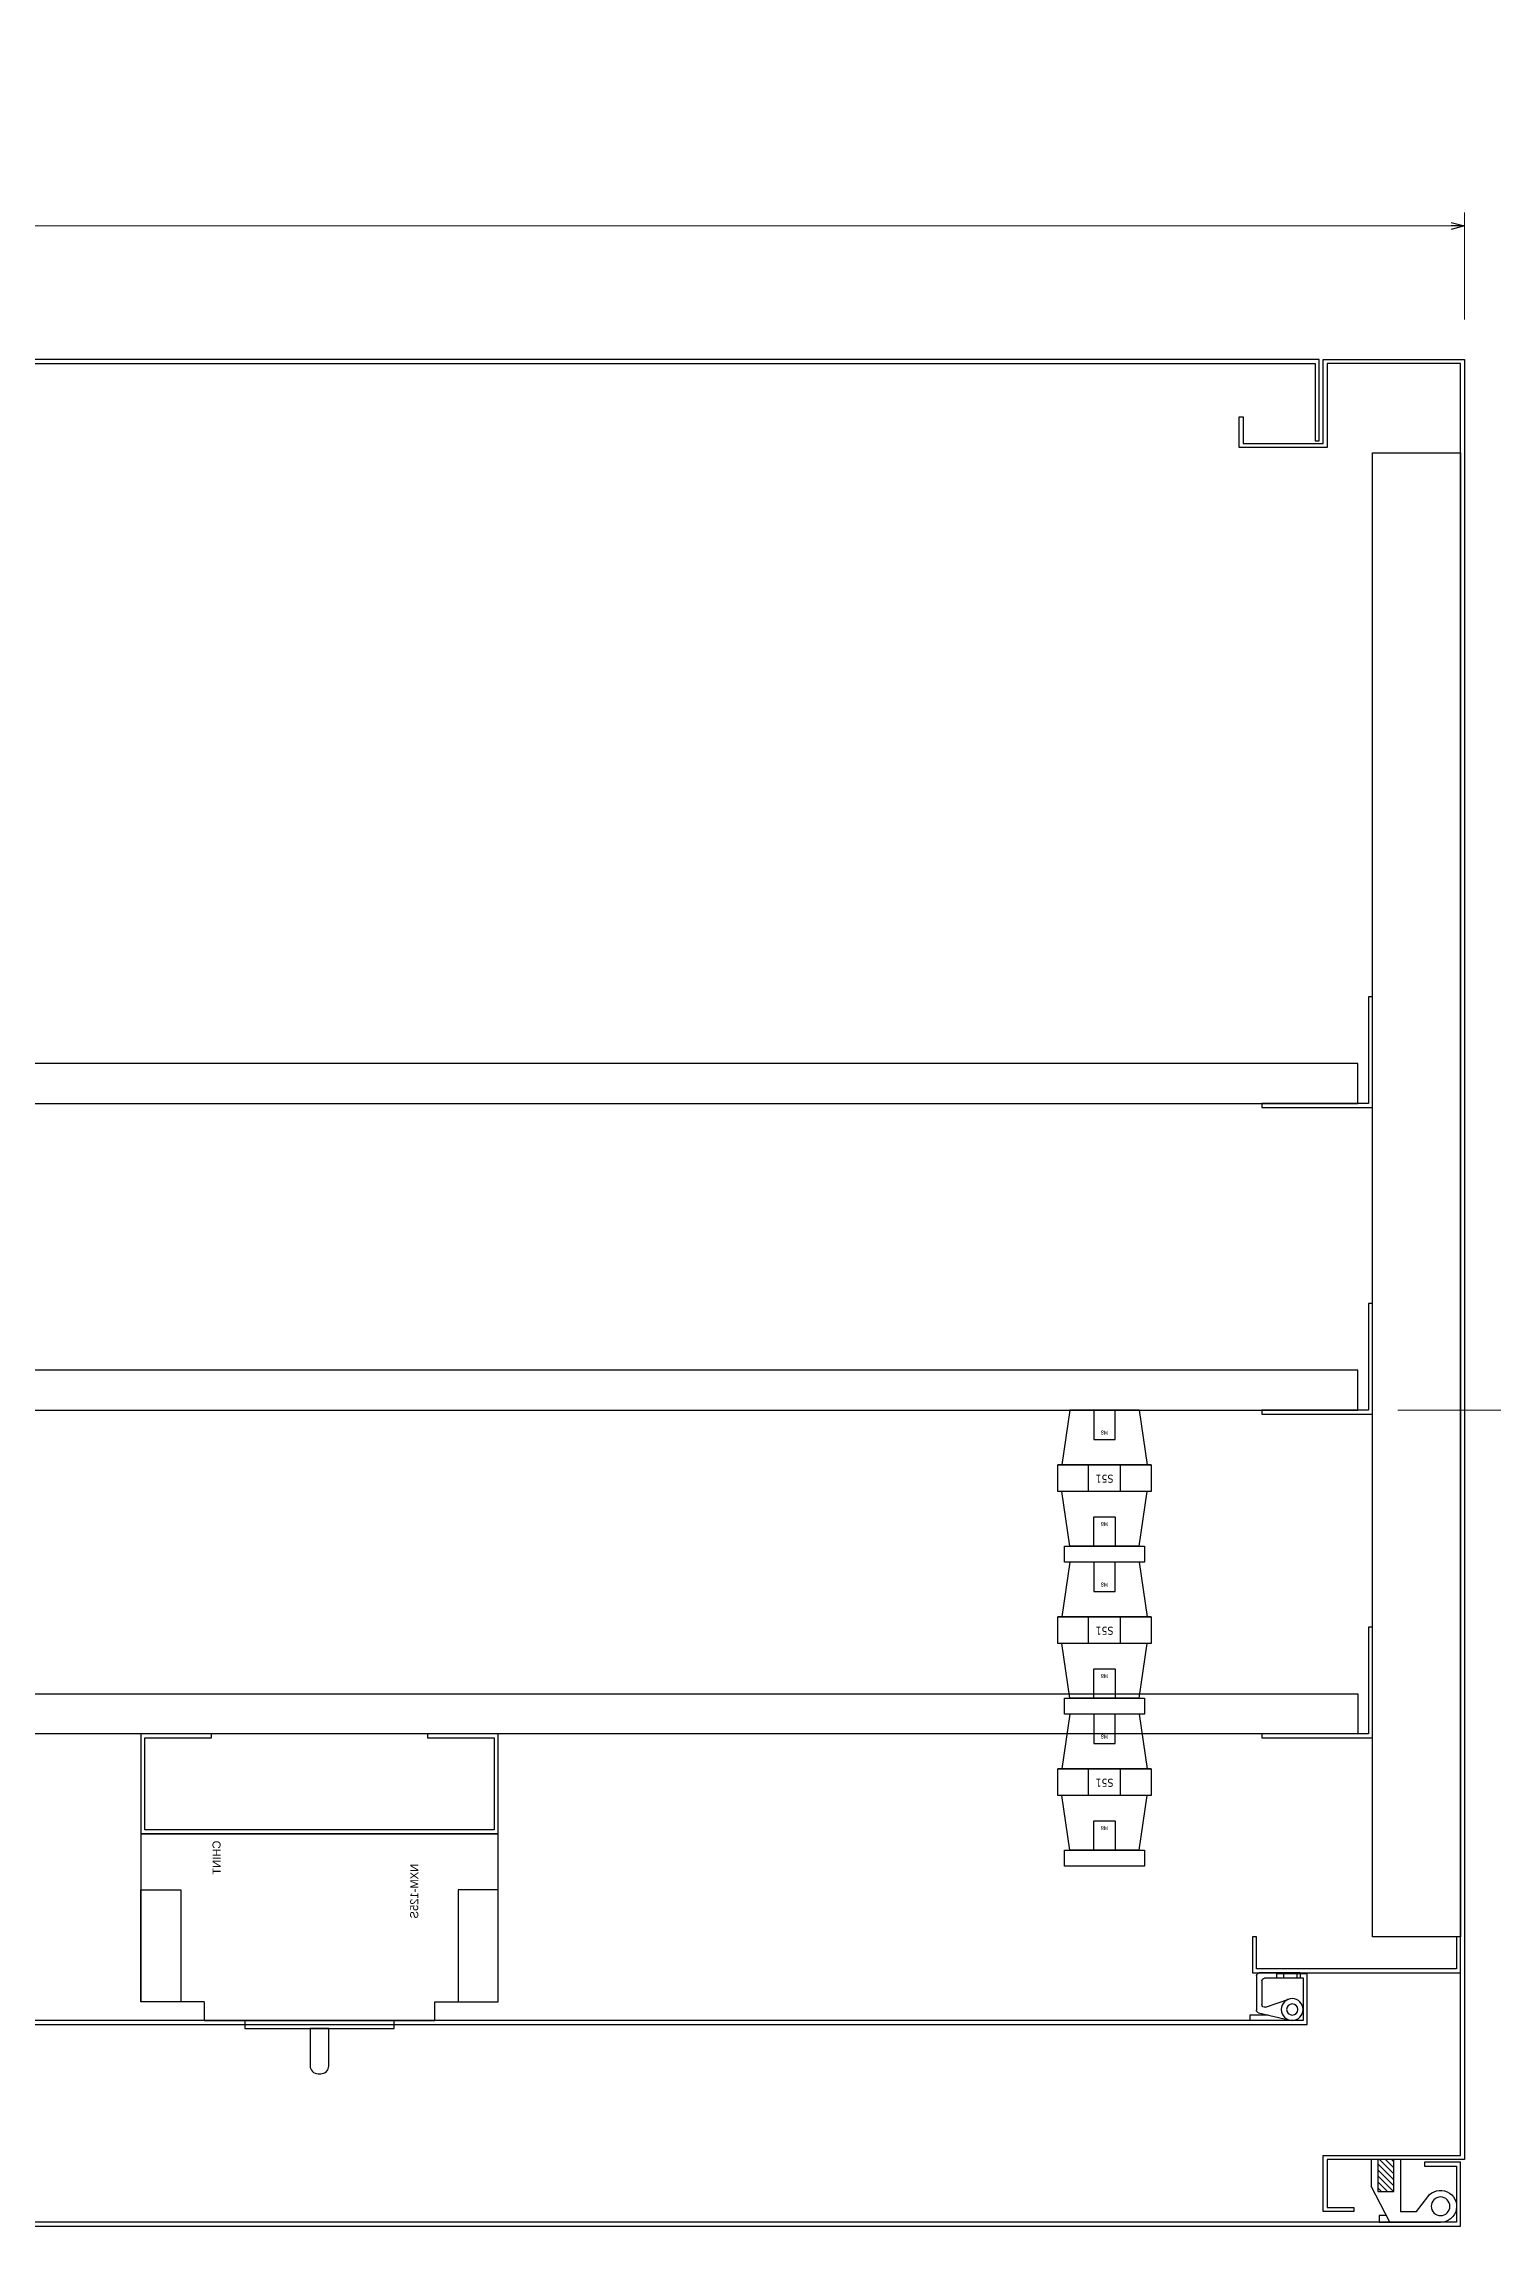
# Model space of a CAD drawing. Header units: millimetres. Extents: x 0 to 6126, y 0 to 4331.
# Drawn here: x 1650 to 2194, y 493 to 1312 of the extents above; entities that cross this region are included whole.
import ezdxf

# ---------------------------------------------------------------- set-up
doc = ezdxf.new("R2010")
doc.units = ezdxf.units.MM
doc.layers.add('DIM', color=253, linetype='Continuous')
doc.layers.add('Ghi chu', color=7, linetype='Continuous')
doc.styles.add('Arial', font='arial.ttf')
doc.dimstyles.new('CNC', dxfattribs={"dimtxt": 50, "dimasz": 5, "dimexe": 5, "dimexo": 15, "dimgap": 10, "dimtad": 1, "dimdec": 0, "dimtxsty": 'Standard', "dimblk": 'OPEN30', "dimcen": 10, "dimclrd": 5, "dimclre": 5, "dimclrt": 3, "dimazin": 3, "dimtfac": 1, "dimtdec": 0, "dimtmove": 0, "dimatfit": 3, "dimldrblk": 'ARCHTICK', "dimlwd": 9, "dimlwe": 9})

# ---------------------------------------------------------------- blocks, each defined once
blk = doc.blocks.new('HL011-1-4')
h = blk.add_hatch()
h.set_pattern_fill('ANSI31', color=2, scale=0.5, style=0)
h.paths.add_polyline_path([(2.5, 0), (8.5, 0), (8.5, 12), (2.5, 12)])
at = {"color": 1}
for p, q in [((7, 23.5), (0, 10)), ((7, 23.5), (26, 23.5)), ((11, 0), (11, 19.5)), ((11, 19.5), (17, 19.5)), ((17, 19.5), (21.2, 13.9)), ((0, 0), (0, 10)), ((11, 0), (0, 0))]:
    blk.add_line(p, q, dxfattribs=at)
blk.add_lwpolyline([(5.7, 21), (3, 21), (3, 23.5), (7, 23.5)], dxfattribs=at)
at = {"color": 2}
blk.add_lwpolyline([(2.5, 0), (2.5, 12), (8.5, 12), (8.5, 0)], dxfattribs=at)
at = {"color": 1}
blk.add_circle((26, 17.5), 3.5, dxfattribs=at)
blk.add_arc((26, 17.5), 6, 216.8699, 90, dxfattribs=at)
blk = doc.blocks.new('*D16')
at = {"color": 0, "linetype": 'ByBlock', "lineweight": -2}
for p, q in [((583.11, 1243.19), (588.11, 1244.53)), ((2178.11, 1244.53), (2183.11, 1243.19)), ((588.11, 1241.85), (583.11, 1243.19)), ((583.11, 1243.19), (588.11, 1243.19)), ((2183.11, 1243.19), (2178.11, 1241.85)), ((2183.11, 1243.19), (2178.11, 1243.19))]:
    blk.add_line(p, q, dxfattribs=at)
at = {"layer": 'Defpoints', "color": 0, "ltscale": 3, "transparency": 16777216}
for p in [(2183.11, 1243.19), (583.11, 1193.13), (2183.11, 1193.13)]:
    blk.add_point(p, dxfattribs=at)
at = {"layer": 'DIM', "color": 5, "lineweight": 9, "ltscale": 3, "transparency": 16777216}
for p, q in [((583.11, 1208.13), (583.11, 1248.19)), ((2183.11, 1208.13), (2183.11, 1248.19)), ((588.11, 1243.19), (2178.11, 1243.19))]:
    blk.add_line(p, q, dxfattribs=at)
at = {"layer": 'DIM', "color": 3, "ltscale": 3, "transparency": 16777216, "insert": (1383.11, 1278.72), "char_height": 50, "attachment_point": 5}
blk.add_mtext('1600', dxfattribs=at)
blk = doc.blocks.new('_ArchTick')
at = {"color": 0, "const_width": 0.15}
blk.add_lwpolyline([(-0.5, -0.5), (0.5, 0.5)], dxfattribs=at)
blk = doc.blocks.new('_Open30')
at = {"color": 0, "linetype": 'ByBlock', "lineweight": -2}
for p, q in [((-1, 0.27), (0, 0)), ((0, 0), (-1, -0.27)), ((0, 0), (-1, 0))]:
    blk.add_line(p, q, dxfattribs=at)
blk = doc.blocks.new('HL036-1-2')
at = {"layer": 'Ghi chu', "color": 1}
for p, q in [((-3, 17.8), (-18.9, 17.8)), ((-18.9, 15.8), (-18.9, 17.8)), ((-15.62, 14.98), (-3.92, 17.7)), ((-12.06, 15.8), (-18.9, 15.8)), ((-16.4, 1), (-16.4, 14)), ((-14.4, 3), (-14.4, 11.87)), ((-13.08, 12.81), (-4.31, 9.82)), ((0, 0), (-15.4, 0)), ((0, 2), (-13.4, 2)), ((-6.2, 2), (-6.2, 0)), ((-1.2, 2), (-1.2, 0)), ((0, 0), (0, 2))]:
    blk.add_line(p, q, dxfattribs=at)
for radius in [4.1, 2.1]:
    blk.add_circle((-3, 13.7), radius, dxfattribs=at)
for centre, start, end in [((-15.4, 14), 102.96162, 180), ((-13.4, 11.87), 71.32539, 180), ((-15.4, 1), 180, 270), ((-13.4, 3), 180, 270)]:
    blk.add_arc(centre, 1, start, end, dxfattribs=at)
blk = doc.blocks.new('su51-1')
at = {"color": 1}
for p, q in [((-13, 51), (-16, 30.5)), ((-13, 51), (13, 51)), ((13, 51), (16, 30.5)), ((-17.5, 30.5), (17.5, 30.5)), ((-17.5, 20.5), (-17.5, 30.5)), ((-16, 30.5), (16, 30.5)), ((-6, 30.5), (-6, 20.5)), ((6, 30.5), (6, 20.5)), ((17.5, 30.5), (17.5, 20.5)), ((17.5, 20.5), (-17.5, 20.5)), ((-17.5, 20.5), (17.5, 20.5)), ((-13, 0), (-16, 20.5)), ((-16, 20.5), (16, 20.5)), ((13, 0), (16, 20.5)), ((-13, 0), (13, 0))]:
    blk.add_line(p, q, dxfattribs=at)
for points in [[(-4, 51), (4, 51), (4, 40), (-4, 40)], [(-4, 0), (4, 0), (4, 11), (-4, 11)]]:
    blk.add_lwpolyline(points, close=True, dxfattribs=at)
at = {"color": 1, "width": 30.0978, "attachment_point": 5}
for s, insert, char_height in [('{\\fTahoma|b0|i0|c0|p34;M8}', (0, 42.66), 1.5), ('{\\fTahoma|b0|i0|c0|p34;S51}', (0, 25.66), 3), ('{\\fTahoma|b0|i0|c0|p34;M8}', (0, 8.34), 1.5)]:
    blk.add_mtext(s, dxfattribs=dict(at, insert=insert, char_height=char_height))
blk = doc.blocks.new('*D19')
at = {"color": 0, "linetype": 'ByBlock', "lineweight": -2}
for p, q in [((2323.63, 1188.13), (2324.97, 1193.13)), ((2324.97, 1193.13), (2326.31, 1188.13)), ((2324.97, 1193.13), (2324.97, 1188.13)), ((2324.97, 799.13), (2323.63, 804.13)), ((2326.31, 804.13), (2324.97, 799.13)), ((2324.97, 799.13), (2324.97, 804.13))]:
    blk.add_line(p, q, dxfattribs=at)
at = {"layer": 'Defpoints', "color": 0, "ltscale": 3, "transparency": 16777216}
for p in [(2183.11, 1193.13), (2324.97, 1193.13), (2143.11, 799.13)]:
    blk.add_point(p, dxfattribs=at)
at = {"layer": 'DIM', "color": 5, "lineweight": 9, "ltscale": 3, "transparency": 16777216}
for p, q in [((2198.11, 1193.13), (2329.97, 1193.13)), ((2324.97, 804.13), (2324.97, 1188.13)), ((2158.11, 799.13), (2329.97, 799.13))]:
    blk.add_line(p, q, dxfattribs=at)
at = {"layer": 'DIM', "color": 3, "ltscale": 3, "transparency": 16777216, "insert": (2289.42, 996.13), "char_height": 50, "attachment_point": 5, "rotation": 90}
blk.add_mtext('394', dxfattribs=at)
blk = doc.blocks.new('nxm-125-2')
at = {"color": 7}
for p, q in [((29591.41, -128993.18), (29654.41, -128993.18)), ((29591.41, -129127.18), (29591.41, -128993.18)), ((29654.41, -129016.93), (29654.41, -128993.18)), ((29661.41, -129032.18), (29661.41, -129088.18)), ((29654.41, -129103.43), (29654.41, -129127.18)), ((29654.41, -129127.18), (29591.41, -129127.18))]:
    blk.add_line(p, q, dxfattribs=at)
for points in [[(29612.41, -129008.18), (29654.41, -129008.18), (29654.41, -128993.18), (29612.41, -128993.18)], [(29612.41, -129112.18), (29654.41, -129112.18), (29654.41, -129127.18), (29612.41, -129127.18)]]:
    blk.add_lwpolyline(points, close=True, dxfattribs=at)
for points in [[(29654.41, -129016.93), (29661.41, -129016.93), (29661.41, -129032.18)], [(29661.41, -129032.18), (29664.41, -129032.18), (29664.41, -129088.18), (29661.41, -129088.18)], [(29661.41, -129088.18), (29661.41, -129103.43), (29654.41, -129103.43)]]:
    blk.add_lwpolyline(points, dxfattribs=at)
blk.add_lwpolyline([(29664.41, -129056.68), (29678.41, -129056.68, -0.414214), (29681.41, -129059.68), (29681.41, -129060.68, -0.414214), (29678.41, -129063.68), (29664.41, -129063.68)], format="xyb", close=True, dxfattribs=at)
at = {"color": 7, "char_height": 3, "attachment_point": 5, "style": 'Arial'}
for s, insert, width in [('CHINT', (29600.37, -129021.63), 12.8015), ('NXM-125S', (29612.91, -129095.73), 34.0899)]:
    blk.add_mtext(s, dxfattribs=dict(at, insert=insert, width=width))

msp = doc.modelspace()

# ---------------------------------------------------------------- linework, layer by layer
at = {"color": 7, "ltscale": 0.5}
msp.add_lwpolyline([(2128.61, 1162.63), (2128.61, 1193.13), (1426.04, 1193.13), (1426.04, 1162.63), (1427.54, 1162.63), (1427.54, 1191.63), (2127.11, 1191.63), (2127.11, 1162.63)], close=True, dxfattribs=at)
at = {"color": 7}
for points in [[(2141.61, 498.63), (2130.11, 498.63), (2130.11, 519.63), (2181.61, 519.63), (2181.61, 1191.63), (2131.61, 1191.63), (2131.61, 1160.13), (2098.61, 1160.13), (2098.61, 1171.63), (2100.11, 1171.63), (2100.11, 1161.63), (2130.11, 1161.63), (2130.11, 1193.13), (2183.11, 1193.13), (2183.11, 518.13), (2131.61, 518.13), (2131.61, 500.13), (2141.61, 500.13)], [(2168.11, 515.63), (2180.11, 515.63), (2180.11, 494.63), (1385.61, 494.63), (1385.61, 515.63), (1397.61, 515.63), (1397.61, 517.13), (1384.11, 517.13), (1384.11, 493.13), (2181.61, 493.13), (2181.61, 517.13), (2168.11, 517.13)]]:
    msp.add_lwpolyline(points, close=True, dxfattribs=at)
at = {"color": 252, "ltscale": 0.5}
for points in [[(2181.61, 601.63), (2148.61, 601.63), (2148.61, 1158.13), (2181.61, 1158.13)], [(2147.11, 954.13), (2147.11, 914.13), (2107.11, 914.13), (2107.11, 912.63), (2148.61, 912.63), (2148.61, 954.13)], [(2147.11, 839.13), (2147.11, 799.13), (2107.11, 799.13), (2107.11, 797.63), (2148.61, 797.63), (2148.61, 839.13)], [(2147.11, 717.83), (2147.11, 677.83), (2107.11, 677.83), (2107.11, 676.33), (2148.61, 676.33), (2148.61, 717.83)]]:
    msp.add_lwpolyline(points, close=True, dxfattribs=at)
at = {"color": 8}
for points in [[(1421.61, 914.13), (2143.11, 914.13), (2143.11, 929.13), (1421.61, 929.13)], [(1421.61, 799.13), (2143.11, 799.13), (2143.11, 814.13), (1421.61, 814.13)], [(2143.11, 677.83), (1421.61, 677.83), (1421.61, 692.83), (2143.11, 692.83)], [(1713.32, 677.83), (1686.82, 677.83), (1686.82, 640.33), (1820.82, 640.33), (1820.82, 677.83), (1794.32, 677.83), (1794.32, 676.33), (1819.32, 676.33), (1819.32, 641.83), (1688.32, 641.83), (1688.32, 676.33), (1713.32, 676.33)]]:
    msp.add_lwpolyline(points, close=True, dxfattribs=at)
at = {"color": 5, "ltscale": 3}
msp.add_lwpolyline([(2033.11, 742.13), (2033.11, 748.13), (2063.11, 748.13), (2063.11, 742.13)], close=True, dxfattribs=at)
at = {"color": 2, "ltscale": 3}
msp.add_lwpolyline([(2033.11, 685.13), (2033.11, 691.13), (2063.11, 691.13), (2063.11, 685.13)], close=True, dxfattribs=at)
at = {"color": 1}
msp.add_lwpolyline([(2033.11, 628.13), (2033.11, 634.13), (2063.11, 634.13), (2063.11, 628.13)], close=True, dxfattribs=at)
at = {"color": 3, "ltscale": 0.5}
msp.add_lwpolyline([(2103.61, 601.63), (2103.61, 588.13), (2181.61, 588.13), (2181.61, 601.63), (2180.11, 601.63), (2180.11, 589.63), (2105.11, 589.63), (2105.11, 601.63)], close=True, dxfattribs=at)
at = {"color": 6, "ltscale": 0.5}
msp.add_lwpolyline([(1458.61, 587.83), (1447.11, 587.83), (1447.11, 568.83), (2124.11, 568.83), (2124.11, 587.83), (2112.61, 587.83), (2112.61, 586.33), (2122.61, 586.33), (2122.61, 570.33), (1448.61, 570.33), (1448.61, 586.33), (1458.61, 586.33)], close=True, dxfattribs=at)

# ---------------------------------------------------------------- block references
at = {"color": 2, "rotation": 180}
for p in [(2048.11, 799.13), (2048.11, 742.13), (2048.11, 685.13)]:
    msp.add_blockref('su51-1', p, dxfattribs=at)
at = {"color": 7, "xscale": -1}
for name, p, rotation in [('nxm-125-2', (-127306.36, 30231.73), 90), ('HL036-1-2', (2121.51, 588.13), 180), ('HL011-1-4', (2148.11, 518.13), 180)]:
    msp.add_blockref(name, p, dxfattribs=dict(at, rotation=rotation))

# ---------------------------------------------------------------- dimensions: what is measured, and where the dimension line sits
at = {"layer": 'DIM', "color": 7, "ltscale": 3}
dim = msp.add_linear_dim(base=(2183.11, 1243.19), p1=(583.11, 1193.13), p2=(2183.11, 1193.13), dimstyle='CNC', dxfattribs=at)
dim.commit()
dim.dimension.update_dxf_attribs({"geometry": '*D16', "text_midpoint": (1383.11, 1278.72)})
dim = msp.add_linear_dim(base=(2324.97, 1193.13), p1=(2143.11, 799.13), p2=(2183.11, 1193.13), angle=90, dimstyle='CNC', dxfattribs=at)
dim.commit()
dim.dimension.update_dxf_attribs({"geometry": '*D19', "text_midpoint": (2289.42, 996.13)})

doc.saveas('drawing.dxf')
